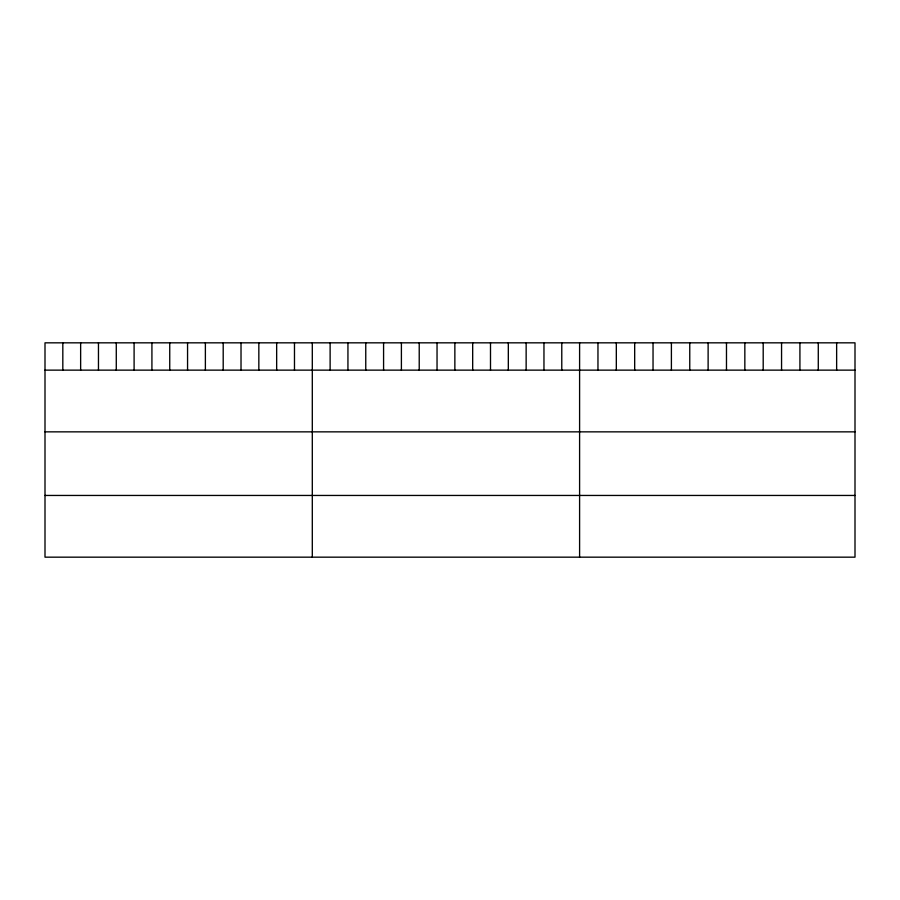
<?xml version="1.0" encoding="UTF-8"?>
<svg xmlns="http://www.w3.org/2000/svg" width="900" height="900" viewBox="0 0 900 900"><rect width="100%" height="100%" fill="white"/><g stroke="black" fill="none" stroke-linecap="round" stroke-linejoin="round"><path stroke-width="1.35" d="M855 370.136L855 557.168L45 557.168L45 342.832L855 342.832L855 370.136L45 370.136M45 431.854L855 431.854M45 495.45L855 495.45M836.64 342.832L836.64 370.136M818.28 342.832L818.28 370.136M799.92 342.832L799.92 370.136M781.56 342.832L781.56 370.136M763.2 342.832L763.2 370.136M744.84 342.832L744.84 370.136M726.48 342.832L726.48 370.136M708.12 342.832L708.12 370.136M689.76 342.832L689.76 370.136M671.4 342.832L671.4 370.136M653.04 342.832L653.04 370.136M634.68 342.832L634.68 370.136M616.32 342.832L616.32 370.136M597.96 342.832L597.96 370.136M579.6 342.832L579.6 557.168M561.78 342.832L561.78 370.136M543.96 342.832L543.96 370.136M526.14 342.832L526.14 370.136M508.32 342.832L508.32 370.136M490.5 342.832L490.5 370.136M472.68 342.832L472.68 370.136M454.86 342.832L454.86 370.136M437.04 342.832L437.04 370.136M419.22 342.832L419.22 370.136M401.4 342.832L401.4 370.136M383.58 342.832L383.58 370.136M365.76 342.832L365.76 370.136M347.94 342.832L347.94 370.136M330.12 342.832L330.12 370.136M312.3 342.832L312.3 557.168M294.48 342.832L294.48 370.136M276.66 342.832L276.66 370.136M258.84 342.832L258.84 370.136M241.02 342.832L241.02 370.136M223.2 342.832L223.2 370.136M205.38 342.832L205.38 370.136M187.56 342.832L187.56 370.136M169.74 342.832L169.74 370.136M151.92 342.832L151.92 370.136M134.1 342.832L134.1 370.136M116.28 342.832L116.28 370.136M98.46 342.832L98.46 370.136M80.64 342.832L80.64 370.136M62.82 342.832L62.82 370.136"/></g></svg>
